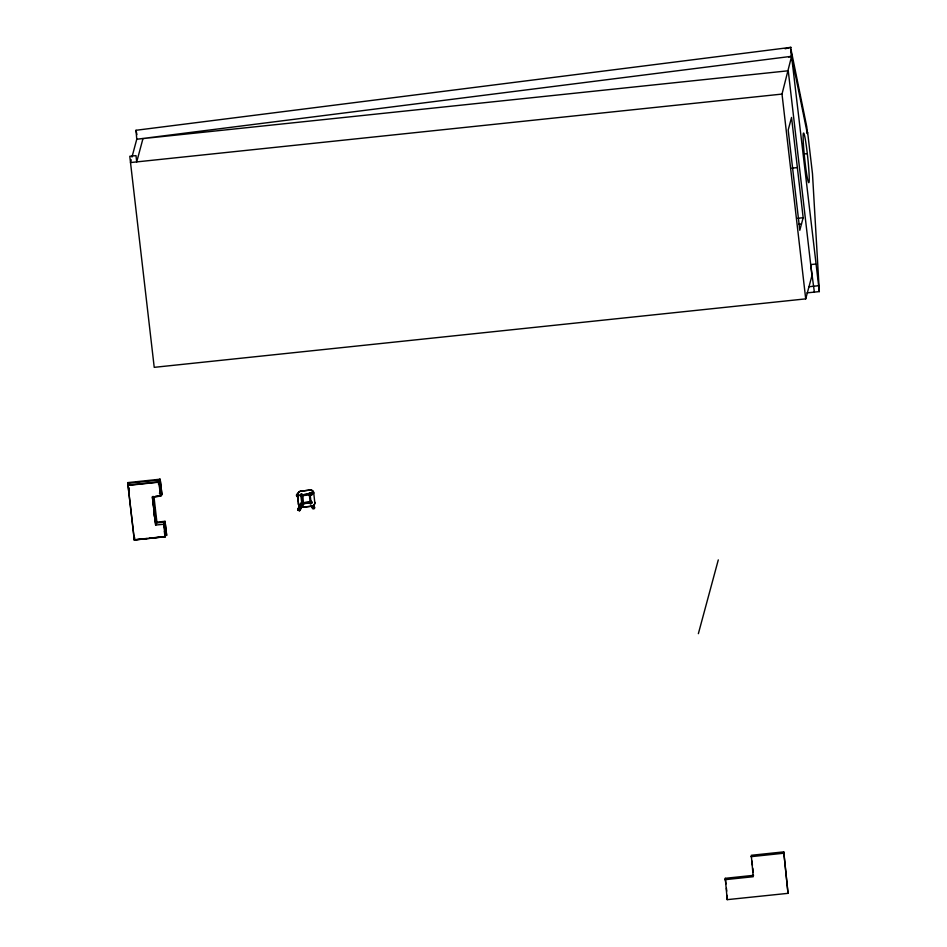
<?xml version="1.0" encoding="UTF-8"?>
<svg xmlns="http://www.w3.org/2000/svg" width="947" height="947" viewBox="0 0 947 947"><rect width="100%" height="100%" fill="white"/><g stroke="black" fill="none" stroke-linecap="round" stroke-linejoin="round"><path stroke-width="1.42" d="M302.519 496.11L302.59 494.5A1.231 1.207 15 0 0 300.471 494.713M303.703 503.544C301.454 500.892 304.532 495.115 301.205 494.227A1.278 1.231 -85 0 0 300.542 494.867M298.779 495.719L298.364 494.63L297.192 494.464A1.278 1.255 15 0 0 296.423 495.411C297.038 499.258 301.004 493.47 297.346 493.884A1.267 1.243 65.8 0 0 296.577 494.831L297.251 496.121L298.826 495.494M131.976 157.06L136.759 139.245L136.013 130.284L790.852 47.35L791.585 56.311L807.318 133.468L807.613 132.189L812.49 173.775L819.321 291.593L807.01 292.883M807.318 133.468L806.808 126.993L791.076 49.836L791.585 56.311L782.009 94.084L805.719 298.873L154.219 367.341L129.786 156.279L136.001 155.628L136.723 161.89L142.973 138.582M303.478 502.644L301.738 502.431L298.116 508.799L298.435 510.48L299.891 510.551L300.495 508.953L299.749 508.006L298.341 508.279L298.364 509.664L300.045 509.983L303.715 503.508L309.551 502.893L310.119 503.615A1.231 1.207 15 0 0 311.054 503.638M131.242 159.806L130.508 162.553L782.009 94.084M128.508 483.349L127.952 485.42L159.037 482.153L159.593 480.082L127.774 483.42M165.761 534.676L165.204 536.76L134.273 540.003L134.829 537.932L134.095 538.003M152.775 500.371L153.142 498.986L153.296 504.905M153.367 502.857L153.071 503.946L153.272 499.957M153.343 504.266L153.663 503.07M159.356 483.337L159.617 482.366L160.812 492.7M159.392 493.221L160.528 493.103L159.652 482.934L158.516 483.053M154.077 509.96L154.266 509.237L155.509 522.294M160.552 493.671L160.741 492.298L159.605 492.416M155.699 524.78L152.384 497.009L160.659 496.145L161.215 494.062M155.604 521.099L154.314 509.912L153.58 509.983M153.094 496.335L156.184 522.957L155.628 525.04L163.748 524.271L164.305 522.105L165.843 535.398L166.648 535.315L165.027 521.3L156.906 522.152M164.328 526.875L164.518 525.561L165.417 533.421M165.133 533.871L164.257 526.52M297.547 494.571A4.025 3.954 15 0 1 301.134 491.197L310.805 489.942A3.22 3.172 15 0 1 313.658 492.203L314.771 502.537A3.528 3.48 15 0 1 313.055 505.911M298.542 503.366L298.554 504.644M297.618 495.352L298.601 504.798L297.547 495.636M297.962 509.675L298.341 508.279M298.045 509.971L300.72 504.917M298.198 508.823L298.565 508.077M298.21 510.244L300.874 505.189M302.33 496.181L302.803 502.052M300.459 495.636A1.231 1.207 15 0 0 301.11 496.311L302.791 495.482M300.116 510.338C299.24 508.326 302.661 499.495 303.667 503.626A1.231 1.207 15 0 1 302.673 504.42M299.323 510.753L301.998 505.686M299.879 508.693L303.17 502.585M299.619 510.682L303.715 503.508M300.104 508.918L303.395 502.798M301.513 504.076L301.596 503.922A1.231 1.207 15 0 1 301.797 502.241L301.324 496.37L301.726 504.301M300.838 507.13A3.48 3.421 15 0 0 302.33 507.296L312.261 505.982M309.811 493.328C306.781 493.351 309.953 497.601 310.865 494.701A1.231 1.207 15 0 1 310.64 495.245L308.982 495.399L308.592 493.861A1.231 1.207 15 0 1 310.202 493.245M308.592 495.009L302.744 495.624M309.835 490.013L310.723 490.226A3.22 3.172 15 0 1 313.575 492.476L313.788 493.15M310.509 489.942L301.134 491.197M309.409 495.66L308.627 494.879M310.214 495.577L310.45 495.328A1.231 1.207 15 0 0 310.841 494.843M311.255 503.354A1.278 1.172 -31.6 0 0 311.752 502.573L310.521 501.389L309.515 503.023L303.679 503.638M311.563 503.271A1.231 1.207 15 0 0 311.374 501.567L310.071 501.425L309.444 495.518M310.924 501.2L310.249 495.435M311.184 506.1L312.119 506.29M314.771 502.537L314.854 502.253A3.528 3.48 15 0 1 313.126 505.639M803.163 217.715L799.801 230.287L788.188 130.011L791.55 117.452L803.163 217.715L797.694 218.295M805.719 298.873L811.97 275.565L788.259 70.776L136.759 139.245L791.585 56.311L819.321 291.593M724.905 879.692L753.232 876.721L751.279 855.295L783.749 851.874L788.022 893.341L727.213 899.65L725.272 878.307L753.599 875.324M727.213 899.65L727.249 895.412M788.022 893.341L783.749 851.874M698.365 633.673L718.288 559.902M309.527 501.874L309.468 502.94M298.116 509.107L301.738 502.431M303.62 503.851L302.626 504.562L303.253 504.289M309.48 502.017L309.918 501.389M302.2 496.311L300.471 495.778M298.412 508.622L299.607 508.527M310.995 503.52L309.551 502.893M785.122 48.771L790.852 47.35M788.721 57.021L791.585 56.311M302.046 502.23L302.898 502.407M803.589 154.018L807.306 153.627M791.881 168.164L797.362 167.583M798.747 224.285L801.482 224.001M815.651 264.059L810.691 264.58L814.361 292.114M808.821 286.752L818.184 285.769M159.51 479.277L161.298 494.784L161.949 494.725L160.15 479.206L127.679 482.627L134.273 540.003M158.303 483.858L159.439 483.739M155.213 496.453L160.73 495.873M308.533 494.074L302.661 494.819L308.722 493.73A1.231 1.207 15 0 1 310.166 493.387M302.33 507.296L312.19 506.266M156.184 522.957L165.109 522.022M146.986 538.429L134.344 539.754L128.023 485.16L159.108 481.893L160.659 496.145M149.804 538.133L165.263 536.499M134.344 539.92L165.192 536.677M750.912 856.68L783.382 853.271M298.684 504.526L298.707 505.118A3.48 3.421 15 0 0 299.548 506.361M136.013 130.284L136.901 134.581M751.942 861.012L752.439 865.309M752.77 868.174L753.267 872.471M725.272 878.307L725.935 884.013M726.42 888.286L726.751 891.139M160.15 479.206L161.949 494.725M165.027 521.3L166.648 535.315M158.883 482.177L160.493 496.086L152.372 496.938L155.639 525.123M163.807 523.928L165.204 536.76M164.328 531.125L164.648 533.919M153.994 496.974L156.989 522.874M154.065 514.185L154.397 516.979M129.005 487.658L129.337 490.534M302.401 507.024A3.48 3.421 15 0 1 301.395 506.976M299.619 506.077A3.48 3.421 15 0 1 298.779 504.846M297.583 494.831A4.025 3.954 15 0 1 301.217 490.925M311.137 501.259A1.231 1.207 15 0 1 311.61 503.129A1.231 1.207 15 0 1 309.657 503.082M312.356 507.142L312.77 508.208L313.954 508.338A1.267 1.219 -18 0 0 314.712 507.391L313.741 506.1L312.356 507.142M312.214 507.663L312.628 508.764L313.788 508.918A1.278 1.267 15 0 0 314.558 507.971L313.587 506.645L312.214 507.663M153.177 499.625L152.739 501.081L153.177 499.625M303.62 502.703L309.456 502.088L303.62 502.703M310.616 493.328L311.894 494.997L312.83 493.434A1.29 1.267 15.2 0 0 311.871 492.677L310.616 493.328M310.758 492.771L312.037 494.464L312.983 492.854A1.267 1.267 0 0 0 312.025 492.097L310.758 492.771M803.376 143.553A24.942 1.586 84 0 0 808.62 182.558A24.942 1.586 84 0 0 806.536 147.448A24.942 1.586 84 0 0 803.376 143.553"/></g></svg>
